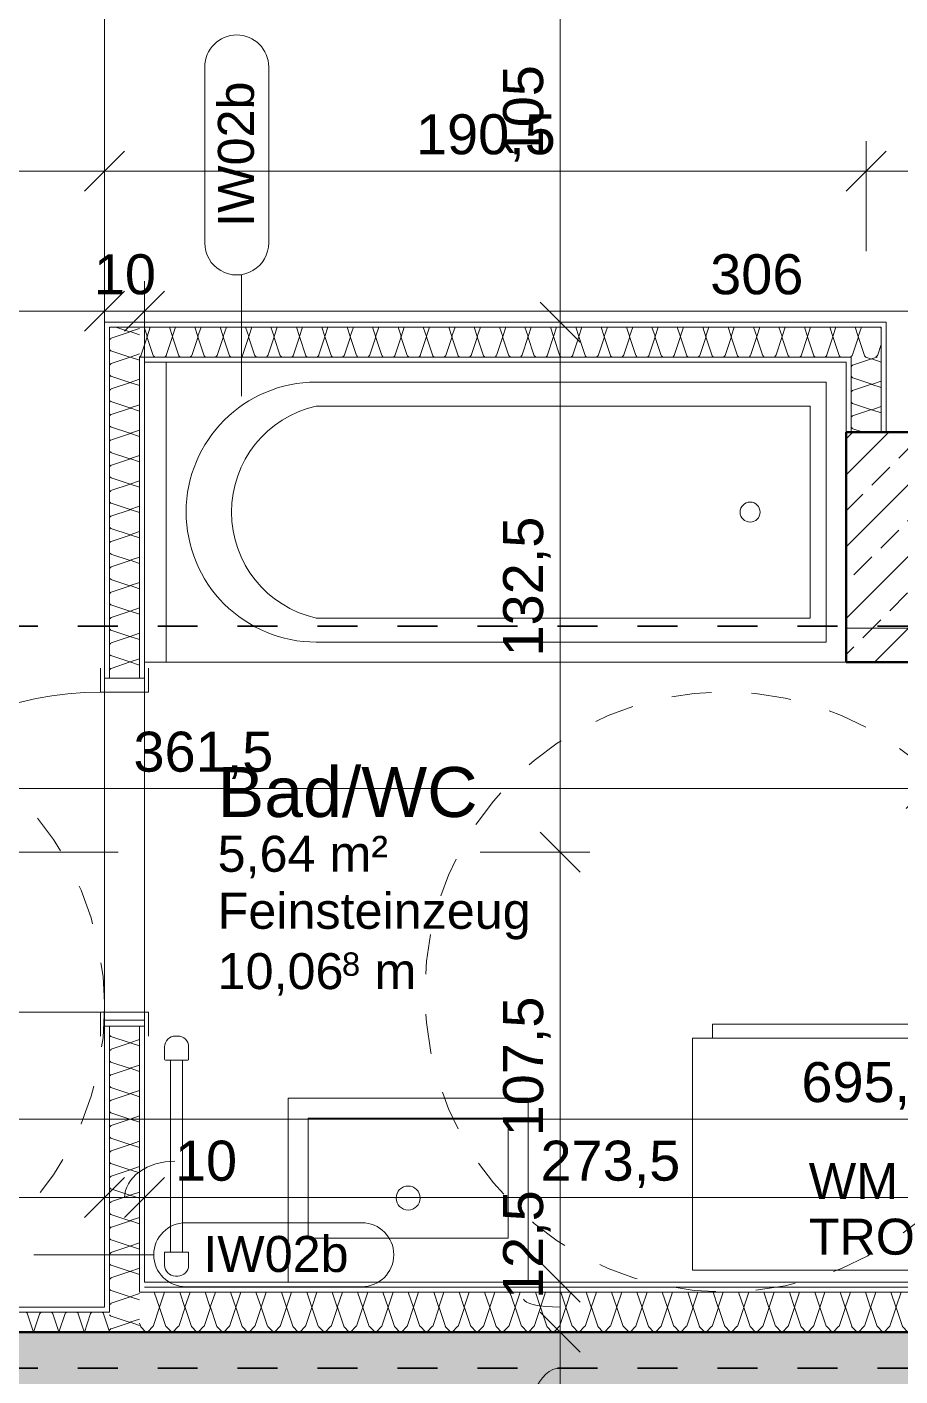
# Model space of a CAD drawing. Header units: metres. Extents: x 3.3 to 48.5, y 58.8 to 100.4.
# Drawn here: x 33.495 to 35.678, y 78.37 to 81.743 of the extents above; entities that cross this region are included whole.
import ezdxf

# ---------------------------------------------------------------- set-up
doc = ezdxf.new("R2010")
doc.units = ezdxf.units.M
doc.linetypes.add('Strich Punkt Mittel', pattern=[0.015875, 0.00635, -0.004763, 0, -0.004763])
doc.linetypes.add('Verdeckt', pattern=[0.003, 0.002, -0.001])
for name, color, linetype, lineweight in [('A_2D', 7, 'Continuous', 13), ('A_Bemassung-50_', 4, 'Continuous', 9), ('A_Bemassung_', 4, 'Continuous', 9), ('A_Beschriftung_', 7, 'Continuous', 9), ('A_Decken', 8, 'Continuous', 13), ('A_Raeume', 7, 'Continuous', 13), ('A_Raeume_', 7, 'Continuous', 5), ('A_Raeume_Beschriftung_', 7, 'Continuous', 9), ('A_Raster_', 1, 'Continuous', 9), ('A_Sanitaer', 3, 'Continuous', 13), ('A_Tueren', 31, 'Continuous', 13), ('A_Waende', 7, 'Continuous', 13), ('M-EQPM', 50, 'Continuous', 5), ('Text', 130, 'Continuous', 9)]:
    doc.layers.add(name, color=color, linetype=linetype, lineweight=lineweight)
doc.styles.add('Arial_2', font='arial.ttf', dxfattribs={"height": 0.09})
doc.styles.add('Arial_3', font='arial.ttf', dxfattribs={"height": 0.125})
doc.styles.add('Arial_4', font='arial.ttf', dxfattribs={"height": 0.05849})
doc.styles.add('Arial_5', font='arial.ttf', dxfattribs={"height": 0.1})
doc.dimstyles.new('WGA-Bemaßung', dxfattribs={"dimscale": 0.3048, "dimtxt": 0.102026, "dimasz": 0.328084, "dimexe": 0.246063, "dimexo": 0.0625, "dimgap": 0.04101, "dimtad": 1, "dimdec": 1, "dimlfac": 100, "dimrnd": 0.5, "dimdsep": 46, "dimtxsty": 'Arial_5', "dimblk1": 'OBLIQUE', "dimblk2": 'OBLIQUE', "dimsah": 1, "dimcen": 0.09, "dimdle": 0.246063, "dimazin": 2, "dimtfac": 1, "dimtdec": 4, "dimtix": 1, "dimtmove": 0, "dimatfit": 3, "dimfxl": 0.656168, "dimfxlon": 1, "dimtvp": 1, "dimtolj": 1, "dimtzin": 0, "dimarcsym": 2})
doc.dimstyles.new('WGA-Bemaßung_1', dxfattribs={"dimscale": 0.3048, "dimtxt": 0.102026, "dimasz": 0.328084, "dimexe": 0.246063, "dimexo": 0.0625, "dimgap": 0.04101, "dimtad": 1, "dimdec": 1, "dimlfac": 100, "dimrnd": 0.5, "dimdsep": 46, "dimtxsty": 'Arial_5', "dimblk1": 'OBLIQUE', "dimblk2": 'OBLIQUE', "dimsah": 1, "dimcen": 0.09, "dimdle": 0.246063, "dimazin": 2, "dimtfac": 1, "dimtdec": 4, "dimtix": 1, "dimtmove": 1, "dimatfit": 3, "dimfxl": 0.656168, "dimfxlon": 1, "dimtvp": 1, "dimtolj": 1, "dimtzin": 0, "dimarcsym": 2})
doc.dimstyles.new('WGA-Bemaßung_2', dxfattribs={"dimscale": 0.3048, "dimtxt": 0.102026, "dimasz": 0.328084, "dimexe": 0.246063, "dimexo": 0.0625, "dimgap": 0.04101, "dimtad": 1, "dimdec": 1, "dimlfac": 100, "dimrnd": 0.5, "dimdsep": 46, "dimtxsty": 'Arial_5', "dimblk1": 'OBLIQUE', "dimblk2": 'OBLIQUE', "dimsah": 1, "dimcen": 0.09, "dimdle": 0.246063, "dimazin": 2, "dimtfac": 1, "dimtdec": 4, "dimtix": 1, "dimtmove": 2, "dimatfit": 3, "dimfxl": 0.656168, "dimfxlon": 1, "dimtvp": 1, "dimtolj": 1, "dimtzin": 0, "dimarcsym": 2})
doc.dimstyles.new('WGA-Bemaßung_3', dxfattribs={"dimscale": 0.3048, "dimtxt": 0.102026, "dimasz": 0.328084, "dimexe": 0.246063, "dimexo": 0.0625, "dimgap": 0.04101, "dimtad": 1, "dimdec": 1, "dimlfac": 100, "dimrnd": 0.5, "dimdsep": 46, "dimtxsty": 'Arial_5', "dimblk1": 'OBLIQUE', "dimblk2": 'OBLIQUE', "dimsah": 1, "dimcen": 0.09, "dimdle": 0.246063, "dimazin": 2, "dimtfac": 1, "dimtdec": 4, "dimtix": 1, "dimtmove": 0, "dimatfit": 3, "dimfxl": 0.656168, "dimfxlon": 1, "dimtvp": 1, "dimtolj": 1, "dimtzin": 0, "dimarcsym": 2})
pattern_1 = [(45, (0, 0), (-0.08980256, 0.08980256), []), (45, (0.0898, 0), (-0.08980256, 0.08980256), [0.0635, -0.03175])]

# ---------------------------------------------------------------- blocks, each defined once
blk = doc.blocks.new('Sani_Waschmaschine - 600x600-V19-263_PP_03DG_BT1')
at = {"layer": 'A_Sanitaer'}
for p, q in [((0.0175, 0.0484), (0.0175, 0.0134)), ((0.5175, 0.0484), (0.0175, 0.0484)), ((0.5175, 0.0484), (0.0175, 0.0484)), ((0.5175, 0.0134), (0.5175, 0.0484)), ((-0.0325, 0.0134), (0.5675, 0.0134)), ((-0.0325, -0.5666), (-0.0325, 0.0134)), ((0.0175, 0.0134), (0.5175, 0.0134)), ((0.0175, 0.0134), (0.0238, 0.0134)), ((0.0238, 0.0134), (0.0423, 0.0134)), ((0.0423, 0.0134), (0.0721, 0.0134)), ((0.0721, 0.0134), (0.1116, 0.0134)), ((0.1116, 0.0134), (0.159, 0.0134)), ((0.159, 0.0134), (0.2119, 0.0134)), ((0.2119, 0.0134), (0.2675, 0.0134)), ((0.2675, 0.0134), (0.3231, 0.0134)), ((0.3231, 0.0134), (0.376, 0.0134)), ((0.376, 0.0134), (0.4234, 0.0134)), ((0.4234, 0.0134), (0.463, 0.0134)), ((0.463, 0.0134), (0.4928, 0.0134)), ((0.4928, 0.0134), (0.5112, 0.0134)), ((0.5112, 0.0134), (0.5175, 0.0134)), ((0.5675, 0.0134), (0.5675, -0.5666)), ((0.5675, -0.5666), (-0.0325, -0.5666))]:
    blk.add_line(p, q, dxfattribs=at)
blk = doc.blocks.new('UZ_D1 - SL_0800x2000_Zimmertür_Stahlzarge_GK-7175309-263_PP_03DG_BT1')
at = {"layer": 'A_Tueren', "lineweight": 5}
for p, q in [((-0.4, 0.06), (-0.46, 0.06)), ((-0.4, -0.06), (-0.4, 0.06)), ((0.4, 0.06), (0.46, 0.06)), ((0.4, -0.06), (0.4, 0.06)), ((-0.46, -0.06), (-0.4, -0.06)), ((0.46, -0.06), (0.4, -0.06)), ((0.4, -0.06), (0.4, -0.86))]:
    blk.add_line(p, q, dxfattribs=at)
blk.add_arc((0.4, -0.06), 0.8, 180, 270, dxfattribs=at)
blk = doc.blocks.new('Sani_Waschtisch_Wandbasiert_eckig_einzel - 600 x 460-11352363-263_PP_03DG_BT1')
at = {"layer": 'A_Sanitaer', "lineweight": 5}
for p, q in [((0.4226, 0.5225), (-0.1774, 0.5225)), ((-0.1774, 0.5225), (-0.1774, 0.0625)), ((-0.1774, 0.0625), (-0.1774, 0.5225)), ((-0.1774, 0.5225), (0.4226, 0.5225)), ((0.4226, 0.0625), (0.4226, 0.5225)), ((0.4226, 0.5225), (0.4226, 0.0625)), ((-0.1274, 0.1725), (-0.1274, 0.4725)), ((-0.1274, 0.4725), (0.3726, 0.4725)), ((0.3726, 0.4725), (0.3726, 0.1725)), ((0.3726, 0.1725), (-0.1274, 0.1725))]:
    blk.add_line(p, q, dxfattribs=at)
blk.add_circle((0.1226, 0.2725), 0.03, dxfattribs=at)
blk = doc.blocks.new('HLS_Heizkörper Bad - 60x120-V58-263_PP_03DG_BT1')
at = {"layer": 'M-EQPM'}
for p, q in [((-0.242, -0.05), (-0.273, -0.05)), ((-0.24, -0.108), (-0.24, -0.052)), ((0.24, -0.065), (-0.24, -0.065)), ((0.24, -0.052), (0.24, -0.108)), ((0.273, -0.05), (0.242, -0.05)), ((-0.3, -0.077), (-0.3, -0.083)), ((-0.24, -0.095), (0.24, -0.095)), ((0.3, -0.083), (0.3, -0.077)), ((-0.273, -0.11), (-0.242, -0.11)), ((0.242, -0.11), (0.273, -0.11))]:
    blk.add_line(p, q, dxfattribs=at)
for centre, radius, start, end in [((-0.273, -0.077), 0.027, 90, 180), ((-0.242, -0.052), 0.00198, 360, 90), ((-0.242, -0.052), 0.00198, 45, 75), ((0.242, -0.052), 0.002, 90, 180), ((0.273, -0.077), 0.027, 360, 90), ((-0.273, -0.083), 0.027, 180, 270), ((0.273, -0.083), 0.027, 270, 360), ((-0.242, -0.108), 0.002, 270, 360), ((-0.242, -0.108), 0.002, 270, 360), ((0.242, -0.108), 0.00198, 180, 270), ((0.242, -0.108), 0.00198, 180, 270)]:
    blk.add_arc(centre, radius, start, end, dxfattribs=at)
blk = doc.blocks.new('Sani_Badewanne - 750x1700-11580112-263_PP_03DG_BT1')
at = {"layer": 'A_Sanitaer', "lineweight": 5}
for p, q in [((0.375, 0), (0.375, -1.7)), ((0.375, 0), (0.375, -1.7)), ((0.375, -1.7), (-0.375, -1.7)), ((0.375, -1.7), (-0.375, -1.7))]:
    blk.add_line(p, q, dxfattribs=at)
at = {"layer": 'A_Sanitaer'}
for p, q in [((0.375, 0), (0.375, -1.7)), ((0.325, -0.05), (-0.325, -0.05)), ((-0.325, -0.05), (-0.325, -1.325)), ((0.325, -1.325), (0.325, -0.05)), ((-0.265, -0.09), (-0.265, -1.325)), ((0.265, -0.09), (-0.265, -0.09)), ((0.265, -1.325), (0.265, -0.09)), ((0.375, -1.7), (-0.375, -1.7)), ((0.375, -1.7), (-0.375, -1.7)), ((-0.375, -1.7), (-0.375, -1.7539)), ((-0.375, -1.7539), (-0.375, -1.7)), ((-0.375, -1.7), (0.375, -1.7)), ((0.375, -1.7539), (0.375, -1.7)), ((0.375, -1.7), (0.375, -1.7539))]:
    blk.add_line(p, q, dxfattribs=at)
blk.add_circle((0, -0.24), 0.025, dxfattribs=at)
for centre, radius, start, end in [((0, -1.325), 0.325, 180, 270), ((0, -1.265), 0.2717, 192.7575, 270), ((0, -1.265), 0.2717, 270, 347.2425), ((0, -1.325), 0.325, 270, 0)]:
    blk.add_arc(centre, radius, start, end, dxfattribs=at)
blk = doc.blocks.new('BS_Tuer_PP - links-10002443-263_PP_03DG_BT1')
at = {"layer": 'A_Beschriftung_'}
blk.add_line((0, 0.000124), (0, 0.010761), dxfattribs=at)
blk = doc.blocks.new('DIMBLOCK160-263_PP_03DG_BT1')
at = {"layer": 'A_Bemassung-50_', "transparency": 16777216}
for p, q in [((32.1888, 81.0329), (32.1888, 81.2329)), ((33.6888, 81.0329), (33.6888, 81.1079)), ((32.1888, 81.0329), (33.6888, 81.0329)), ((32.1888, 81.0329), (32.1888, 80.9579)), ((33.6888, 81.0329), (33.6888, 80.8329))]:
    blk.add_line(p, q, dxfattribs=at)
at = {"layer": 'A_Bemassung-50_', "lineweight": 35, "transparency": 16777216}
for p, q in [((32.1888, 81.0329), (32.2388, 81.0829)), ((33.6888, 81.0329), (33.7388, 81.0829)), ((32.1888, 81.0329), (32.1388, 80.9829)), ((33.6888, 81.0329), (33.6388, 80.9829))]:
    blk.add_line(p, q, dxfattribs=at)
at = {"layer": 'A_Bemassung-50_', "color": 0, "transparency": 16777216, "insert": (32.8234, 81.1752), "char_height": 0.1, "width": 0.276883, "attachment_point": 1, "line_spacing_factor": 0.941778, "style": 'Arial_5'}
blk.add_mtext('150', dxfattribs=at)
blk = doc.blocks.new('_Oblique')
at = {"color": 0, "linetype": 'ByBlock', "lineweight": -2}
blk.add_line((-0.5, -0.5), (0.5, 0.5), dxfattribs=at)
blk = doc.blocks.new('DIMBLOCK161-263_PP_03DG_BT1')
at = {"layer": 'A_Bemassung-50_', "transparency": 16777216}
for p, q in [((33.6888, 81.0329), (33.6888, 81.1079)), ((33.7888, 81.0329), (33.7888, 81.1079)), ((33.6888, 81.0329), (33.7888, 81.0329)), ((33.6888, 81.0329), (33.6888, 80.8329)), ((33.7888, 81.0329), (33.7888, 80.8329))]:
    blk.add_line(p, q, dxfattribs=at)
at = {"layer": 'A_Bemassung-50_', "lineweight": 35, "transparency": 16777216}
for p, q in [((33.6888, 81.0329), (33.7388, 81.0829)), ((33.7888, 81.0329), (33.8388, 81.0829)), ((33.6888, 81.0329), (33.6388, 80.9829)), ((33.7888, 81.0329), (33.7388, 80.9829))]:
    blk.add_line(p, q, dxfattribs=at)
at = {"layer": 'A_Bemassung-50_', "color": 0, "transparency": 16777216, "insert": (33.6619, 81.1752), "char_height": 0.1, "width": 0.184588, "attachment_point": 1, "line_spacing_factor": 0.941778, "style": 'Arial_5'}
blk.add_mtext('10', dxfattribs=at)
blk = doc.blocks.new('DIMBLOCK162-263_PP_03DG_BT1')
at = {"layer": 'A_Bemassung-50_', "transparency": 16777216}
for p, q in [((33.7888, 81.0329), (33.7888, 81.1079)), ((36.8477, 81.0329), (36.8477, 81.1079)), ((33.7888, 81.0329), (36.8477, 81.0329)), ((33.7888, 81.0329), (33.7888, 80.8329)), ((36.8477, 81.0329), (36.8477, 80.8329))]:
    blk.add_line(p, q, dxfattribs=at)
at = {"layer": 'A_Bemassung-50_', "lineweight": 35, "transparency": 16777216}
for p, q in [((33.7888, 81.0329), (33.8388, 81.0829)), ((36.8477, 81.0329), (36.8977, 81.0829)), ((33.7888, 81.0329), (33.7388, 80.9829)), ((36.8477, 81.0329), (36.7977, 80.9829))]:
    blk.add_line(p, q, dxfattribs=at)
at = {"layer": 'A_Bemassung-50_', "color": 0, "transparency": 16777216, "insert": (35.2029, 81.1752), "char_height": 0.1, "width": 0.276883, "attachment_point": 1, "line_spacing_factor": 0.941778, "style": 'Arial_5'}
blk.add_mtext('306', dxfattribs=at)
blk = doc.blocks.new('DIMBLOCK259-263_PP_03DG_BT1')
at = {"layer": 'A_Bemassung-50_', "transparency": 16777216}
for p, q in [((32.1888, 78.8166), (32.1888, 79.0166)), ((33.6888, 78.8166), (33.6888, 79.0166)), ((32.1888, 78.8166), (33.6888, 78.8166)), ((32.1888, 78.8166), (32.1888, 78.7416)), ((33.6888, 78.8166), (33.6888, 78.7416))]:
    blk.add_line(p, q, dxfattribs=at)
at = {"layer": 'A_Bemassung-50_', "lineweight": 35, "transparency": 16777216}
for p, q in [((32.1888, 78.8166), (32.2388, 78.8666)), ((33.6888, 78.8166), (33.7388, 78.8666)), ((32.1888, 78.8166), (32.1388, 78.7666)), ((33.6888, 78.8166), (33.6388, 78.7666))]:
    blk.add_line(p, q, dxfattribs=at)
at = {"layer": 'A_Bemassung-50_', "color": 0, "transparency": 16777216, "insert": (33.0888, 78.9589), "char_height": 0.1, "width": 0.276883, "attachment_point": 1, "line_spacing_factor": 0.941778, "style": 'Arial_5'}
blk.add_mtext('150', dxfattribs=at)
blk = doc.blocks.new('DIMBLOCK260-263_PP_03DG_BT1')
at = {"layer": 'A_Bemassung-50_', "transparency": 16777216}
for p, q in [((33.6888, 78.8166), (33.6888, 79.0166)), ((33.7888, 78.8166), (33.7888, 79.0166)), ((33.6888, 78.8166), (33.7888, 78.8166)), ((33.6888, 78.8166), (33.6888, 78.7416)), ((33.7888, 78.8166), (33.7888, 78.7416))]:
    blk.add_line(p, q, dxfattribs=at)
at = {"layer": 'A_Bemassung-50_', "lineweight": 35, "transparency": 16777216}
for p, q in [((33.6888, 78.8166), (33.7388, 78.8666)), ((33.7888, 78.8166), (33.8388, 78.8666)), ((33.6888, 78.8166), (33.6388, 78.7666)), ((33.7888, 78.8166), (33.7388, 78.7666))]:
    blk.add_line(p, q, dxfattribs=at)
at = {"layer": 'A_Bemassung-50_', "transparency": 16777216}
blk.add_ellipse((33.8647, 78.8166), major_axis=(0.1259, 0), ratio=0.722463, start_param=1.570796, end_param=3.141593, dxfattribs=at)
at = {"layer": 'A_Bemassung-50_', "color": 0, "transparency": 16777216, "insert": (33.8647, 78.9589), "char_height": 0.1, "width": 0.184588, "attachment_point": 1, "line_spacing_factor": 0.941778, "style": 'Arial_5'}
blk.add_mtext('10', dxfattribs=at)
blk = doc.blocks.new('DIMBLOCK261-263_PP_03DG_BT1')
at = {"layer": 'A_Bemassung-50_', "transparency": 16777216}
for p, q in [((33.7888, 78.8166), (33.7888, 79.0166)), ((36.5227, 78.8166), (36.5227, 79.0166)), ((33.7888, 78.8166), (36.5227, 78.8166)), ((33.7888, 78.8166), (33.7888, 78.7416)), ((36.5227, 78.8166), (36.5227, 78.7416))]:
    blk.add_line(p, q, dxfattribs=at)
at = {"layer": 'A_Bemassung-50_', "lineweight": 35, "transparency": 16777216}
for p, q in [((33.7888, 78.8166), (33.8388, 78.8666)), ((36.5227, 78.8166), (36.5727, 78.8666)), ((33.7888, 78.8166), (33.7388, 78.7666)), ((36.5227, 78.8166), (36.4727, 78.7666))]:
    blk.add_line(p, q, dxfattribs=at)
at = {"layer": 'A_Bemassung-50_', "color": 0, "transparency": 16777216, "insert": (34.7786, 78.9589), "char_height": 0.1, "width": 0.416266, "attachment_point": 1, "line_spacing_factor": 0.941778, "style": 'Arial_5'}
blk.add_mtext('273,5', dxfattribs=at)
blk = doc.blocks.new('BS_Wand_Lollipop - links_unten-2026911-263_PP_03DG_BT1')
at = {"layer": 'A_Beschriftung_'}
for p, q in [((-0.00467, 0.001367), (-0.01347, 0.001367)), ((-0.003087, 0), (0.003, 0)), ((-0.00467, -0.001833), (-0.01347, -0.001833))]:
    blk.add_line(p, q, dxfattribs=at)
for centre, start, end in [((-0.01347, -0.000233), 90, 270), ((-0.00467, -0.000233), 270, 90)]:
    blk.add_arc(centre, 0.0016, start, end, dxfattribs=at)
blk = doc.blocks.new('BS_Wand_Lollipop - rechts_oben-2026913-263_PP_03DG_BT1')
at = {"layer": 'A_Beschriftung_'}
for p, q in [((0.0046, 0.0016), (0.0134, 0.0016)), ((-0.003, 0), (0.003, 0)), ((0.0046, -0.0016), (0.0134, -0.0016))]:
    blk.add_line(p, q, dxfattribs=at)
for centre, start, end in [((0.0046, 0), 90, 270), ((0.0134, 0), 270, 90)]:
    blk.add_arc(centre, 0.0016, start, end, dxfattribs=at)
blk = doc.blocks.new('DIMBLOCK372-263_PP_03DG_BT1')
at = {"layer": 'A_Bemassung-50_', "lineweight": 35, "transparency": 16777216}
for p, q in [((34.8274, 82.0555), (34.7774, 82.1055)), ((34.8274, 82.0555), (34.8774, 82.0055)), ((34.8274, 81.0055), (34.7774, 81.0555)), ((34.8274, 81.0055), (34.8774, 80.9555))]:
    blk.add_line(p, q, dxfattribs=at)
at = {"layer": 'A_Bemassung-50_', "transparency": 16777216}
for p, q in [((34.8274, 82.0555), (34.7524, 82.0555)), ((34.8274, 82.0555), (34.8274, 81.0055)), ((34.8274, 82.0555), (35.0274, 82.0555)), ((34.8274, 81.0055), (34.7524, 81.0055)), ((34.8274, 81.0055), (35.0274, 81.0055))]:
    blk.add_line(p, q, dxfattribs=at)
at = {"layer": 'A_Bemassung-50_', "color": 0, "transparency": 16777216, "insert": (34.6851, 81.4151), "char_height": 0.1, "width": 0.276883, "attachment_point": 1, "rotation": 90, "line_spacing_factor": 0.941778, "style": 'Arial_5'}
blk.add_mtext('105', dxfattribs=at)
blk = doc.blocks.new('DIMBLOCK373-263_PP_03DG_BT1')
at = {"layer": 'A_Bemassung-50_', "lineweight": 35, "transparency": 16777216}
for p, q in [((34.8274, 81.0055), (34.7774, 81.0555)), ((34.8274, 81.0055), (34.8774, 80.9555)), ((34.8274, 79.6805), (34.7774, 79.7305)), ((34.8274, 79.6805), (34.8774, 79.6305))]:
    blk.add_line(p, q, dxfattribs=at)
at = {"layer": 'A_Bemassung-50_', "transparency": 16777216}
for p, q in [((34.8274, 81.0055), (34.7524, 81.0055)), ((34.8274, 81.0055), (34.8274, 79.6805)), ((34.8274, 81.0055), (35.0274, 81.0055)), ((34.8274, 79.6805), (34.6274, 79.6805)), ((34.8274, 79.6805), (34.9024, 79.6805))]:
    blk.add_line(p, q, dxfattribs=at)
at = {"layer": 'A_Bemassung-50_', "color": 0, "transparency": 16777216, "insert": (34.6851, 80.1696), "char_height": 0.1, "width": 0.416266, "attachment_point": 1, "rotation": 90, "line_spacing_factor": 0.941778, "style": 'Arial_5'}
blk.add_mtext('132,5', dxfattribs=at)
blk = doc.blocks.new('DIMBLOCK374-263_PP_03DG_BT1')
at = {"layer": 'A_Bemassung-50_', "lineweight": 35, "transparency": 16777216}
for p, q in [((34.8274, 79.6805), (34.7774, 79.7305)), ((34.8274, 79.6805), (34.8774, 79.6305)), ((34.8274, 78.6055), (34.7774, 78.6555)), ((34.8274, 78.6055), (34.8774, 78.5555))]:
    blk.add_line(p, q, dxfattribs=at)
at = {"layer": 'A_Bemassung-50_', "transparency": 16777216}
for p, q in [((34.8274, 79.6805), (34.6274, 79.6805)), ((34.8274, 79.6805), (34.8274, 78.6055)), ((34.8274, 79.6805), (34.9024, 79.6805)), ((34.8274, 78.6055), (34.7524, 78.6055)), ((34.8274, 78.6055), (35.0274, 78.6055))]:
    blk.add_line(p, q, dxfattribs=at)
at = {"layer": 'A_Bemassung-50_', "color": 0, "transparency": 16777216, "insert": (34.6851, 78.9696), "char_height": 0.1, "width": 0.416266, "attachment_point": 1, "rotation": 90, "line_spacing_factor": 0.941778, "style": 'Arial_5'}
blk.add_mtext('107,5', dxfattribs=at)
blk = doc.blocks.new('DIMBLOCK375-263_PP_03DG_BT1')
at = {"layer": 'A_Bemassung-50_', "lineweight": 35, "transparency": 16777216}
for p, q in [((34.8274, 78.6055), (34.7774, 78.6555)), ((34.8274, 78.6055), (34.8774, 78.5555)), ((34.8274, 78.4805), (34.7774, 78.5305)), ((34.8274, 78.4805), (34.8774, 78.4305))]:
    blk.add_line(p, q, dxfattribs=at)
at = {"layer": 'A_Bemassung-50_', "transparency": 16777216}
for p, q in [((34.8274, 78.6055), (34.7524, 78.6055)), ((34.8274, 78.6055), (34.8274, 78.4805)), ((34.8274, 78.6055), (35.0274, 78.6055)), ((34.8274, 78.4805), (34.7524, 78.4805)), ((34.8274, 78.4805), (35.0274, 78.4805))]:
    blk.add_line(p, q, dxfattribs=at)
blk.add_ellipse((34.8274, 78.563), major_axis=(0.091, 0), ratio=0.220274, start_param=3.141593, end_param=4.712389, dxfattribs=at)
at = {"layer": 'A_Bemassung-50_', "color": 0, "transparency": 16777216, "insert": (34.6851, 78.563), "char_height": 0.1, "width": 0.323972, "attachment_point": 1, "rotation": 90, "line_spacing_factor": 0.941778, "style": 'Arial_5'}
blk.add_mtext('12,5', dxfattribs=at)
blk = doc.blocks.new('DIMBLOCK376-263_PP_03DG_BT1')
at = {"layer": 'A_Bemassung-50_', "lineweight": 35, "transparency": 16777216}
for p, q in [((34.8274, 78.4805), (34.7774, 78.5305)), ((34.8274, 78.4805), (34.8774, 78.4305)), ((34.8274, 78.3005), (34.7774, 78.3505)), ((34.8274, 78.3005), (34.8774, 78.2505))]:
    blk.add_line(p, q, dxfattribs=at)
at = {"layer": 'A_Bemassung-50_', "transparency": 16777216}
for p, q in [((34.8274, 78.4805), (34.7524, 78.4805)), ((34.8274, 78.4805), (34.8274, 78.3005)), ((34.8274, 78.4805), (35.0274, 78.4805)), ((34.8274, 78.3005), (34.7524, 78.3005)), ((34.8274, 78.3005), (35.0274, 78.3005))]:
    blk.add_line(p, q, dxfattribs=at)
blk.add_ellipse((34.8274, 78.1904), major_axis=(0, 0.2001), ratio=0.454658, start_param=0, end_param=1.570796, dxfattribs=at)
at = {"layer": 'A_Bemassung-50_', "color": 0, "transparency": 16777216, "insert": (34.6851, 78.0366), "char_height": 0.1, "width": 0.184588, "attachment_point": 1, "rotation": 90, "line_spacing_factor": 0.941778, "style": 'Arial_5'}
blk.add_mtext('18', dxfattribs=at)
blk = doc.blocks.new('DIMBLOCK403-263_PP_03DG_BT1')
at = {"layer": 'A_Bemassung-50_', "transparency": 16777216}
for p, q in [((32.1263, 79.8392), (32.1263, 80.0392)), ((35.7427, 79.8392), (35.7427, 80.0392)), ((32.1263, 79.8392), (35.7427, 79.8392)), ((32.1263, 79.8392), (32.1263, 79.7642)), ((35.7427, 79.8392), (35.7427, 79.7642))]:
    blk.add_line(p, q, dxfattribs=at)
at = {"layer": 'A_Bemassung-50_', "lineweight": 35, "transparency": 16777216}
for p, q in [((32.1263, 79.8392), (32.1763, 79.8892)), ((35.7427, 79.8392), (35.7927, 79.8892)), ((32.1263, 79.8392), (32.0763, 79.7892)), ((35.7427, 79.8392), (35.6927, 79.7892))]:
    blk.add_line(p, q, dxfattribs=at)
at = {"layer": 'A_Bemassung-50_', "color": 0, "transparency": 16777216, "insert": (33.761, 79.9815), "char_height": 0.1, "width": 0.416266, "attachment_point": 1, "line_spacing_factor": 0.941778, "style": 'Arial_5'}
blk.add_mtext('361,5', dxfattribs=at)
blk = doc.blocks.new('DIMBLOCK416-263_PP_03DG_BT1')
at = {"layer": 'A_Bemassung-50_', "transparency": 16777216}
for p, q in [((32.1263, 79.0131), (32.1263, 79.2131)), ((39.0827, 79.0131), (39.0827, 79.2131)), ((32.1263, 79.0131), (39.1577, 79.0131)), ((32.1263, 79.0131), (32.1263, 78.9381)), ((39.0827, 79.0131), (39.0827, 78.9381))]:
    blk.add_line(p, q, dxfattribs=at)
at = {"layer": 'A_Bemassung-50_', "lineweight": 35, "transparency": 16777216}
for p, q in [((32.1263, 79.0131), (32.1763, 79.0631)), ((39.0827, 79.0131), (39.1327, 79.0631)), ((32.1263, 79.0131), (32.0763, 78.9631)), ((39.0827, 79.0131), (39.0327, 78.9631))]:
    blk.add_line(p, q, dxfattribs=at)
at = {"layer": 'A_Bemassung-50_', "color": 0, "transparency": 16777216, "insert": (35.431, 79.1554), "char_height": 0.1, "width": 0.416266, "attachment_point": 1, "line_spacing_factor": 0.941778, "style": 'Arial_5'}
blk.add_mtext('695,5', dxfattribs=at)
blk = doc.blocks.new('DIMBLOCK453-263_PP_03DG_BT1')
at = {"layer": 'A_Bemassung-50_', "transparency": 16777216}
for p, q in [((32.1888, 81.3829), (32.1888, 81.5829)), ((33.6888, 81.3829), (33.6888, 81.4579)), ((32.1888, 81.3829), (33.6888, 81.3829)), ((32.1888, 81.3829), (32.1888, 81.3079)), ((33.6888, 81.3829), (33.6888, 81.1829))]:
    blk.add_line(p, q, dxfattribs=at)
at = {"layer": 'A_Bemassung-50_', "lineweight": 35, "transparency": 16777216}
for p, q in [((32.1888, 81.3829), (32.2388, 81.4329)), ((33.6888, 81.3829), (33.7388, 81.4329)), ((32.1888, 81.3829), (32.1388, 81.3329)), ((33.6888, 81.3829), (33.6388, 81.3329))]:
    blk.add_line(p, q, dxfattribs=at)
at = {"layer": 'A_Bemassung-50_', "color": 0, "transparency": 16777216, "insert": (32.8234, 81.5252), "char_height": 0.1, "width": 0.276883, "attachment_point": 1, "line_spacing_factor": 0.941778, "style": 'Arial_5'}
blk.add_mtext('150', dxfattribs=at)
blk = doc.blocks.new('DIMBLOCK454-263_PP_03DG_BT1')
at = {"layer": 'A_Bemassung-50_', "transparency": 16777216}
for p, q in [((33.6888, 81.3829), (33.6888, 81.4579)), ((35.5927, 81.3829), (35.5927, 81.4579)), ((33.6888, 81.3829), (35.5927, 81.3829)), ((33.6888, 81.3829), (33.6888, 81.1829)), ((35.5927, 81.3829), (35.5927, 81.1829))]:
    blk.add_line(p, q, dxfattribs=at)
at = {"layer": 'A_Bemassung-50_', "lineweight": 35, "transparency": 16777216}
for p, q in [((33.6888, 81.3829), (33.7388, 81.4329)), ((35.5927, 81.3829), (35.6427, 81.4329)), ((33.6888, 81.3829), (33.6388, 81.3329)), ((35.5927, 81.3829), (35.5427, 81.3329))]:
    blk.add_line(p, q, dxfattribs=at)
at = {"layer": 'A_Bemassung-50_', "color": 0, "transparency": 16777216, "insert": (34.4673, 81.5252), "char_height": 0.1, "width": 0.416266, "attachment_point": 1, "line_spacing_factor": 0.941778, "style": 'Arial_5'}
blk.add_mtext('190,5', dxfattribs=at)
blk = doc.blocks.new('DIMBLOCK455-263_PP_03DG_BT1')
at = {"layer": 'A_Bemassung-50_', "transparency": 16777216}
for p, q in [((35.5927, 81.3829), (35.5927, 81.4579)), ((36.8477, 81.3829), (36.8477, 81.4579)), ((35.5927, 81.3829), (36.8477, 81.3829)), ((35.5927, 81.3829), (35.5927, 81.1829)), ((36.8477, 81.3829), (36.8477, 81.1829))]:
    blk.add_line(p, q, dxfattribs=at)
at = {"layer": 'A_Bemassung-50_', "lineweight": 35, "transparency": 16777216}
for p, q in [((35.5927, 81.3829), (35.6427, 81.4329)), ((36.8477, 81.3829), (36.8977, 81.4329)), ((35.5927, 81.3829), (35.5427, 81.3329)), ((36.8477, 81.3829), (36.7977, 81.3329))]:
    blk.add_line(p, q, dxfattribs=at)
at = {"layer": 'A_Bemassung-50_', "color": 0, "transparency": 16777216, "insert": (36.0467, 81.5252), "char_height": 0.1, "width": 0.416266, "attachment_point": 1, "line_spacing_factor": 0.941778, "style": 'Arial_5'}
blk.add_mtext('125,5', dxfattribs=at)

msp = doc.modelspace()

# ---------------------------------------------------------------- hatches: boundary and pattern name
at = {"layer": 'A_Waende', "lineweight": 5}
h = msp.add_hatch(dxfattribs=at)
h.set_pattern_fill('FP_55', color=250, angle=-135, style=0, pattern_type=2)
h.set_pattern_definition([(315, (33.68869, 79.74255), (0.254, -0.1270034), [0.02245, -0.15715]), (315, (33.7997, 79.69518), (0.254, -0.1270034), [0.02245, -0.15715]), (315, (33.68869, 79.67891), (0.254, -0.1270034), [0.02245, -0.15715]), (315, (33.7997, 79.63154), (0.254, -0.1270034), [0.02245, -0.15715]), (341.565, (33.704245, 79.726997), (0.5079977, -0.1270007), [0.0502, -0.35141]), (341.565, (33.752328, 79.71144), (0.5079977, -0.1270007), [0.0502, -0.35141]), (341.565, (33.704245, 79.663357), (0.5079977, -0.1270007), [0.0502, -0.35141]), (341.565, (33.752328, 79.6478), (0.5079977, -0.1270007), [0.0502, -0.35141]), (45, (33.80041, 79.727), (-0.254, -0.1270034), [0.02245, -0.15715]), (45, (33.68869, 79.67891), (-0.254, -0.1270034), [0.02245, -0.15715]), (45, (33.7997, 79.66406), (-0.254, -0.1270034), [0.02245, -0.15715]), (45, (33.689395, 79.61598), (-0.254, -0.1270034), [0.02245, -0.15715]), (18.435, (33.752328, 79.71144), (-0.5079977, -0.1270007), [0.0502, -0.35141]), (18.435, (33.70495, 79.695177), (-0.5079977, -0.1270007), [0.0502, -0.35141]), (18.435, (33.752328, 79.6478), (-0.5079977, -0.1270007), [0.0502, -0.35141]), (18.435, (33.70495, 79.631537), (-0.5079977, -0.1270007), [0.0502, -0.35141])])
h.paths.add_polyline_path([(33.7013, 78.4805), (33.7763, 78.4805), (33.7763, 79.2455), (33.7013, 79.2455), (33.7013, 78.5305)])
h.paths.add_polyline_path([(33.7013, 80.1155), (33.7763, 80.1155), (33.7763, 80.993), (33.7013, 80.993), (33.7013, 80.1305)])
h = msp.add_hatch(dxfattribs=at)
h.set_pattern_fill('FP_75', color=250, angle=45, style=0, pattern_type=2)
h.set_pattern_definition([(45, (34.716115, 80.90574), (0.1270034, 0.254), [0.02245, -0.15715]), (45, (34.76349, 81.01676), (0.1270034, 0.254), [0.02245, -0.15715]), (45, (34.77905, 80.90504), (0.1270034, 0.254), [0.02245, -0.15715]), (45, (34.82713, 81.01676), (0.1270034, 0.254), [0.02245, -0.15715]), (71.565, (34.73167, 80.9213), (0.1270007, 0.5079977), [0.0502, -0.35141]), (71.565, (34.747227, 80.969383), (0.1270007, 0.5079977), [0.0502, -0.35141]), (71.565, (34.79531, 80.9213), (0.1270007, 0.5079977), [0.0502, -0.35141]), (71.565, (34.810867, 80.969383), (0.1270007, 0.5079977), [0.0502, -0.35141]), (135, (34.73167, 81.01605), (0.1270034, -0.254), [0.02245, -0.15715]), (135, (34.77905, 80.90504), (0.1270034, -0.254), [0.02245, -0.15715]), (135, (34.7946, 81.01676), (0.1270034, -0.254), [0.02245, -0.15715]), (135, (34.84269, 80.90504), (0.1270034, -0.254), [0.02245, -0.15715]), (108.435, (34.747227, 80.969383), (0.1270007, -0.5079977), [0.0502, -0.35141]), (108.435, (34.762784, 80.9213), (0.1270007, -0.5079977), [0.0502, -0.35141]), (108.435, (34.810867, 80.969383), (0.1270007, -0.5079977), [0.0502, -0.35141]), (108.435, (34.826423, 80.9213), (0.1270007, -0.5079977), [0.0502, -0.35141])])
h.paths.add_polyline_path([(35.0238, 80.918), (35.6302, 80.918), (35.6302, 80.993), (33.7763, 80.993), (33.7763, 80.918), (34.3744, 80.918)])
h = msp.add_hatch(dxfattribs=at)
h.set_pattern_fill('FP_84', color=250, angle=-135, style=0, pattern_type=2)
h.set_pattern_definition([(315, (35.54272, 80.817355), (0.254, -0.127003), [0.02245, -0.15715]), (315, (35.65374, 80.76998), (0.254, -0.127003), [0.02245, -0.15715]), (315, (35.54272, 80.75513), (0.254, -0.127003), [0.02245, -0.15715]), (315, (35.65374, 80.70634), (0.254, -0.127003), [0.02245, -0.15715]), (341.565, (35.55828, 80.8018), (0.507998, -0.127001), [0.0502, -0.35141]), (341.565, (35.60636, 80.786243), (0.507998, -0.127001), [0.0502, -0.35141]), (341.565, (35.558986, 80.738866), (0.507998, -0.127001), [0.0502, -0.35141]), (341.565, (35.60636, 80.722603), (0.507998, -0.127001), [0.0502, -0.35141]), (45, (35.65374, 80.80251), (-0.254, -0.127003), [0.02245, -0.15715]), (45, (35.54272, 80.75513), (-0.254, -0.127003), [0.02245, -0.15715]), (45, (35.65374, 80.73887), (-0.254, -0.127003), [0.02245, -0.15715]), (45, (35.54272, 80.69149), (-0.254, -0.127003), [0.02245, -0.15715]), (18.435, (35.60636, 80.786243), (-0.507998, -0.127001), [0.0502, -0.35141]), (18.435, (35.55828, 80.770686), (-0.507998, -0.127001), [0.0502, -0.35141]), (18.435, (35.60636, 80.722603), (-0.507998, -0.127001), [0.0502, -0.35141]), (18.435, (35.55828, 80.707047), (-0.507998, -0.127001), [0.0502, -0.35141])])
h.paths.add_polyline_path([(35.6302, 80.7305), (35.6302, 80.918), (35.5552, 80.918), (35.5552, 80.7305)])
h = msp.add_hatch(dxfattribs=at)
h.set_pattern_fill('FP_4', color=250, style=0, pattern_type=2)
h.set_pattern_definition(pattern_1)
h.paths.add_polyline_path([(35.5427, 80.1555), (35.7427, 80.1555), (35.7427, 80.7305), (35.5427, 80.7305), (35.5427, 80.1919)])
h = msp.add_hatch(dxfattribs=at)
h.set_pattern_fill('FP_70', color=250, angle=45, style=0, pattern_type=2)
h.set_pattern_definition([(225, (35.31786, 78.605525), (-0.1270034, -0.254), [0.02245, -0.15715]), (225, (35.27049, 78.49451), (-0.1270034, -0.254), [0.02245, -0.15715]), (225, (35.25422, 78.605525), (-0.1270034, -0.254), [0.02245, -0.15715]), (225, (35.20685, 78.49451), (-0.1270034, -0.254), [0.02245, -0.15715]), (251.565, (35.302306, 78.58997), (-0.1270007, -0.5079977), [0.0502, -0.35141]), (251.565, (35.28675, 78.541886), (-0.1270007, -0.5079977), [0.0502, -0.35141]), (251.565, (35.238666, 78.58997), (-0.1270007, -0.5079977), [0.0502, -0.35141]), (251.565, (35.22311, 78.541886), (-0.1270007, -0.5079977), [0.0502, -0.35141]), (315, (35.30231, 78.4938), (-0.1270034, 0.254), [0.02245, -0.15715]), (315, (35.25422, 78.605525), (-0.1270034, 0.254), [0.02245, -0.15715]), (315, (35.23937, 78.49451), (-0.1270034, 0.254), [0.02245, -0.15715]), (315, (35.19058, 78.605525), (-0.1270034, 0.254), [0.02245, -0.15715]), (288.435, (35.28675, 78.541886), (-0.1270007, 0.5079977), [0.0502, -0.35141]), (288.435, (35.270486, 78.58926), (-0.1270007, 0.5079977), [0.0502, -0.35141]), (288.435, (35.22311, 78.541886), (-0.1270007, 0.5079977), [0.0502, -0.35141]), (288.435, (35.206847, 78.58926), (-0.1270007, 0.5079977), [0.0502, -0.35141])])
h.paths.add_polyline_path([(33.7763, 78.4805), (36.8352, 78.4805), (36.8352, 78.5805), (33.7763, 78.5805), (33.7763, 78.5039)])
h = msp.add_hatch(dxfattribs=at)
h.set_pattern_fill('FP_78', color=250, angle=45, style=0, pattern_type=2)
h.set_pattern_definition([(225, (32.907335, 78.54259), (-0.127003, -0.254), [0.02245, -0.15715]), (225, (32.85996, 78.43158), (-0.127003, -0.254), [0.02245, -0.15715]), (225, (32.8444, 78.5433), (-0.127003, -0.254), [0.02245, -0.15715]), (225, (32.79632, 78.43158), (-0.1270034, -0.254), [0.02245, -0.15715]), (251.565, (32.89178, 78.527036), (-0.1270007, -0.5079977), [0.0502, -0.35141]), (251.565, (32.875516, 78.47966), (-0.1270007, -0.5079977), [0.0502, -0.35141]), (251.565, (32.82814, 78.527036), (-0.1270007, -0.5079977), [0.0502, -0.35141]), (251.565, (32.811876, 78.47966), (-0.1270007, -0.5079977), [0.0502, -0.35141]), (315, (32.89178, 78.43228), (-0.127003, 0.254), [0.02245, -0.15715]), (315, (32.8444, 78.5433), (-0.127003, 0.254), [0.02245, -0.15715]), (315, (32.82814, 78.43228), (-0.127003, 0.254), [0.02245, -0.15715]), (315, (32.78076, 78.5433), (-0.1270034, 0.254), [0.02245, -0.15715]), (288.435, (32.875516, 78.47966), (-0.1270007, 0.5079977), [0.0502, -0.35141]), (288.435, (32.85996, 78.527744), (-0.1270007, 0.5079977), [0.0502, -0.35141]), (288.435, (32.811876, 78.47966), (-0.1270007, 0.5079977), [0.0502, -0.35141]), (288.435, (32.79632, 78.527744), (-0.1270007, 0.5079977), [0.0502, -0.35141])])
h.paths.add_polyline_path([(33.7013, 78.4805), (33.7013, 78.5305), (32.1263, 78.5305), (32.1263, 78.4805), (33.6888, 78.4805)])
h = msp.add_hatch(dxfattribs=at)
h.set_pattern_fill('FP_4', color=250, style=0, pattern_type=2)
h.set_pattern_definition(pattern_1)
h.paths.add_polyline_path([(30.1509, 78.3005), (30.1877, 78.3005), (30.1877, 78.4805), (22.0727, 78.4805), (22.0727, 78.3005), (30.1359, 78.3005)])
h.paths.add_polyline_path([(16.5927, 78.3005), (21.0527, 78.3005), (21.0527, 78.4805), (15.0327, 78.4805), (15.0327, 78.3005), (16.5777, 78.3005)])
h.paths.add_polyline_path([(38.8302, 78.3005), (39.0827, 78.3005), (39.0827, 78.4805), (31.2077, 78.4805), (31.2077, 78.3005), (38.8152, 78.3005)])

# ---------------------------------------------------------------- linework, layer by layer
at = {"layer": 'A_2D', "linetype": 'Verdeckt', "lineweight": 5}
for centre in [(35.2395, 79.3308), (32.9388, 79.293)]:
    msp.add_circle(centre, 0.75, dxfattribs=at)
at = {"layer": 'A_Decken'}
for p, q in [((33.6888, 80.1155), (33.6888, 79.2455)), ((33.6888, 79.2605), (33.7888, 79.2605)), ((33.7888, 79.2605), (33.7888, 79.2455))]:
    msp.add_line(p, q, dxfattribs=at)
at = {"layer": 'A_Raeume', "color": 8, "linetype": 'Verdeckt'}
msp.add_line((33.6888, 81.0055), (33.6888, 82.0555), dxfattribs=at)
at = {"layer": 'A_Raeume_', "flags": 128}
for points in [[(39.0827, 78.543), (39.0827, 86.5927), (37.9002, 86.5927), (37.8502, 86.5927), (37.7472, 86.5927), (35.6732, 86.5927), (35.5702, 86.5927), (35.5202, 86.5927), (35.1888, 86.5927), (35.1888, 82.0555), (33.6888, 82.0555), (33.6888, 81.0055), (35.6427, 81.0055), (35.6427, 80.7305), (36.8477, 80.7305), (36.8477, 80.288), (36.8477, 80.2405), (36.8477, 78.543)], [(33.6888, 82.0555), (32.1888, 82.0555), (32.1888, 80.143), (32.1888, 78.543), (33.6888, 78.543), (33.6888, 80.9555), (33.6888, 81.1085)], [(36.5227, 80.2405), (35.7443, 80.2405), (35.5427, 80.2405), (35.5427, 80.3371), (35.5427, 80.6339), (35.5427, 80.7305), (35.5427, 80.836), (35.5427, 80.9055), (33.8265, 80.9055), (33.7888, 80.9055), (33.7888, 78.6055), (36.5227, 78.6055)]]:
    msp.add_lwpolyline(points, close=True, dxfattribs=at)
at = {"layer": 'A_Raster_', "linetype": 'Strich Punkt Mittel', "lineweight": 35}
for p, q in [((48.1215, 80.2455), (3.8074, 80.2455)), ((48.1215, 78.3905), (3.8074, 78.3905))]:
    msp.add_line(p, q, dxfattribs=at)
at = {"layer": 'A_Waende'}
for p, q in [((33.6888, 81.0055), (33.6888, 80.1155)), ((35.6427, 81.0055), (33.6888, 81.0055)), ((33.7013, 80.993), (33.7013, 80.1155)), ((33.7013, 80.993), (35.6302, 80.993)), ((35.6302, 80.993), (35.6302, 80.7305)), ((35.6427, 80.7305), (35.6427, 81.0055)), ((33.7763, 80.918), (33.7763, 80.1155)), ((33.7763, 80.918), (35.5552, 80.918)), ((35.5552, 80.918), (35.5552, 80.7305)), ((33.7888, 80.1155), (33.7888, 80.9055)), ((33.7888, 80.9055), (35.5427, 80.9055)), ((35.5427, 80.9055), (35.5427, 80.7305)), ((33.7013, 80.1155), (33.6888, 80.1155)), ((33.7888, 80.1155), (33.7763, 80.1155)), ((33.6888, 79.2455), (33.6888, 78.543)), ((33.7013, 79.2455), (33.6888, 79.2455)), ((33.7013, 79.2455), (33.7013, 78.5305)), ((33.7888, 79.2455), (33.7763, 79.2455)), ((33.7763, 79.2455), (33.7763, 78.5805)), ((33.7888, 78.6055), (33.7888, 79.2455)), ((36.7477, 78.6055), (33.7888, 78.6055)), ((36.7602, 78.5805), (33.7763, 78.5805)), ((33.7013, 78.5305), (32.1763, 78.5305)), ((33.6888, 78.543), (32.1888, 78.543))]:
    msp.add_line(p, q, dxfattribs=at)
at = {"layer": 'A_Waende', "color": 10, "lineweight": 50}
for p, q in [((35.5427, 80.7305), (35.5427, 80.1555)), ((35.7427, 80.7305), (35.5427, 80.7305)), ((35.7427, 80.1555), (35.5427, 80.1555)), ((39.0827, 78.4805), (32.1263, 78.4805))]:
    msp.add_line(p, q, dxfattribs=at)
at = {"layer": 'A_Waende', "color": 250, "lineweight": 5}
for p, q in [((33.7763, 80.1155), (33.7013, 80.1155)), ((33.7763, 79.2455), (33.7013, 79.2455))]:
    msp.add_line(p, q, dxfattribs=at)
at = {"layer": 'A_Waende', "lineweight": 18}
msp.add_line((36.7602, 78.593), (33.7888, 78.593), dxfattribs=at)

# ---------------------------------------------------------------- block references
at = {"layer": 'A_Beschriftung_', "xscale": 49.99999999999998, "yscale": 49.99999999999998, "zscale": 49.99999999999998}
for name, p, rotation in [('BS_Wand_Lollipop - links_unten-2026911-263_PP_03DG_BT1', (34.0308, 80.97), 269.9999999999998), ('BS_Tuer_PP - links-10002443-263_PP_03DG_BT1', (33.7288, 79.6805), 89.9999999999988)]:
    msp.add_blockref(name, p, dxfattribs=dict(at, rotation=rotation))
msp.add_blockref('BS_Wand_Lollipop - rechts_oben-2026913-263_PP_03DG_BT1', (33.6618, 78.6737), dxfattribs=at)
at = {"layer": 'A_Sanitaer', "rotation": 270.0000000000017}
msp.add_blockref('Sani_Badewanne - 750x1700-11580112-263_PP_03DG_BT1', (35.5427, 80.5305), dxfattribs=at)
at = {"layer": 'A_Sanitaer'}
for name, p in [('Sani_Waschmaschine - 600x600-V19-263_PP_03DG_BT1', (35.1913, 79.2021)), ('Sani_Waschtisch_Wandbasiert_eckig_einzel - 600 x 460-11352363-263_PP_03DG_BT1', (34.325, 78.543))]:
    msp.add_blockref(name, p, dxfattribs=at)
at = {"layer": 'A_Tueren', "rotation": 269.9999999999989}
msp.add_blockref('UZ_D1 - SL_0800x2000_Zimmertür_Stahlzarge_GK-7175309-263_PP_03DG_BT1', (33.7388, 79.6805), dxfattribs=at)
at = {"layer": 'M-EQPM', "rotation": 89.99999999999991}
msp.add_blockref('HLS_Heizkörper Bad - 60x120-V58-263_PP_03DG_BT1', (33.7888, 78.9205), dxfattribs=at)

# ---------------------------------------------------------------- texts
at = {"layer": 'A_Beschriftung_', "insert": (33.9721, 81.2437), "char_height": 0.09, "width": 0.440928, "attachment_point": 1, "rotation": 90, "style": 'Arial_2'}
msp.add_mtext('IW02b', dxfattribs=at)
at = {"layer": 'A_Beschriftung_', "insert": (33.9355, 78.7207), "char_height": 0.09, "width": 0.440928, "attachment_point": 1, "style": 'Arial_2'}
msp.add_mtext('IW02b', dxfattribs=at)
at = {"layer": 'A_Raeume_Beschriftung_', "attachment_point": 1}
for s, insert, char_height, width, style in [('Bad/WC', (33.9714, 79.8932), 0.125, 0.793671, 'Arial_3'), ('5,64 m²', (33.9714, 79.7212), 0.09, 0.505063, 'Arial_2'), ('Feinsteinzeug', (33.9714, 79.5787), 0.09, 0.909915, 'Arial_2'), ('10,06', (33.9714, 79.4278), 0.09, 0.376793, 'Arial_2'), ('8', (34.2823, 79.4296), 0.0585, 0.056118, 'Arial_4'), (' m', (34.3286, 79.4278), 0.09, 0.164346, 'Arial_2')]:
    msp.add_mtext(s, dxfattribs=dict(at, insert=insert, char_height=char_height, width=width, style=style))
at = {"layer": 'Text', "color": 7, "char_height": 0.09, "attachment_point": 1, "style": 'Arial_2'}
for s, insert, width in [('WM', (35.4493, 78.9028), 0.276582), ('TRO', (35.4493, 78.7639), 0.316667)]:
    msp.add_mtext(s, dxfattribs=dict(at, insert=insert, width=width))

# ---------------------------------------------------------------- dimensions: what is measured, and where the dimension line sits
at = {"layer": 'A_Bemassung_'}
for base, p1, p2, override, picture, middle in [((34.8274, 81.0055), (35.0274, 82.0555), (35.0274, 81.0055), {"dimpost": '<>', "dimfxl": 1.05}, 'DIMBLOCK372-263_PP_03DG_BT1', (34.7639, 81.5305)), ((34.8274, 79.6805), (35.0274, 81.0055), (34.6274, 79.6805), {"dimpost": '<>', "dimfxl": 1.384061}, 'DIMBLOCK373-263_PP_03DG_BT1', (34.7638, 80.343)), ((34.8274, 78.6055), (34.6274, 79.6805), (35.0274, 78.6055), {"dimpost": '<>', "dimfxl": 1.147007}, 'DIMBLOCK374-263_PP_03DG_BT1', (34.7639, 79.143))]:
    dim = msp.add_linear_dim(base=base, p1=p1, p2=p2, angle=90, dimstyle='WGA-Bemaßung_3', override=override, dxfattribs=at)
    dim.commit()
    dim.dimension.update_dxf_attribs({"geometry": picture, "text_midpoint": middle})
for base, p1, p2, dimstyle, override, picture, middle in [((33.6888, 81.3829), (32.1888, 81.5829), (33.6888, 81.1829), 'WGA-Bemaßung_3', {"dimpost": '<>', "dimfxl": 1.552417}, 'DIMBLOCK453-263_PP_03DG_BT1', (32.9388, 81.4464)), ((35.5927, 81.3829), (33.6888, 81.1829), (35.5927, 81.1829), 'WGA-Bemaßung_3', {"dimpost": '<>', "dimfxl": 1.9039}, 'DIMBLOCK454-263_PP_03DG_BT1', (34.6407, 81.4464)), ((36.8477, 81.3829), (35.5927, 81.1829), (36.8477, 81.1829), 'WGA-Bemaßung_3', {"dimpost": '<>', "dimfxl": 1.255}, 'DIMBLOCK455-263_PP_03DG_BT1', (36.2202, 81.4464)), ((33.6888, 81.0329), (32.1888, 81.2329), (33.6888, 80.8329), 'WGA-Bemaßung', {"dimpost": '<>', "dimfxl": 1.552417}, 'DIMBLOCK160-263_PP_03DG_BT1', (32.9388, 81.0964)), ((33.7888, 81.0329), (33.6888, 80.8329), (33.7888, 80.8329), 'WGA-Bemaßung', {"dimpost": '<>', "dimfxl": 0.1}, 'DIMBLOCK161-263_PP_03DG_BT1', (33.7388, 81.0964)), ((36.8477, 81.0329), (33.7888, 80.8329), (36.8477, 80.8329), 'WGA-Bemaßung', {"dimpost": '<>', "dimfxl": 3.0589}, 'DIMBLOCK162-263_PP_03DG_BT1', (35.3182, 81.0965)), ((35.7427, 79.8392), (32.1263, 80.0392), (35.7427, 80.0392), 'WGA-Bemaßung_3', {"dimpost": '<>', "dimfxl": 3.6164}, 'DIMBLOCK403-263_PP_03DG_BT1', (33.9345, 79.9028)), ((39.0827, 79.0131), (32.1263, 79.2131), (39.0827, 79.2131), 'WGA-Bemaßung_3', {"dimpost": '<>', "dimfxl": 6.9564}, 'DIMBLOCK416-263_PP_03DG_BT1', (35.6045, 79.0766))]:
    dim = msp.add_linear_dim(base=base, p1=p1, p2=p2, dimstyle=dimstyle, override=override, dxfattribs=at)
    dim.commit()
    dim.dimension.update_dxf_attribs({"geometry": picture, "text_midpoint": middle})
for base, p1, p2, dimstyle, override, picture, middle in [((33.6888, 78.8166), (32.1888, 79.0166), (33.6888, 79.0166), 'WGA-Bemaßung_2', {"dimpost": '<>', "dimfxl": 1.5}, 'DIMBLOCK259-263_PP_03DG_BT1', (33.2272, 78.8922)), ((33.7888, 78.8166), (33.6888, 79.0166), (33.7888, 79.0166), 'WGA-Bemaßung_1', {"dimpost": '<>', "dimfxl": 0.1}, 'DIMBLOCK260-263_PP_03DG_BT1', (33.957, 78.8922)), ((36.5227, 78.8166), (33.7888, 79.0166), (36.5227, 79.0166), 'WGA-Bemaßung_2', {"dimpost": '<>', "dimfxl": 2.7339}, 'DIMBLOCK261-263_PP_03DG_BT1', (34.9867, 78.8922))]:
    dim = msp.add_linear_dim(base=base, p1=p1, p2=p2, dimstyle=dimstyle, override=override, dxfattribs=at)
    dim.commit()
    dim.dimension.update_dxf_attribs({"geometry": picture, "text_midpoint": middle, "dimtype": 160})
for base, p1, p2, override, picture, middle in [((34.8274, 78.4805), (35.0274, 78.6055), (35.0274, 78.4805), {"dimpost": '<>', "dimfxl": 0.125}, 'DIMBLOCK375-263_PP_03DG_BT1', (34.7518, 78.725)), ((34.8274, 78.3005), (35.0274, 78.4805), (35.0274, 78.3005), {"dimpost": '<>', "dimfxl": 0.18}, 'DIMBLOCK376-263_PP_03DG_BT1', (34.7518, 78.1289))]:
    dim = msp.add_linear_dim(base=base, p1=p1, p2=p2, angle=90, dimstyle='WGA-Bemaßung_1', override=override, dxfattribs=at)
    dim.commit()
    dim.dimension.update_dxf_attribs({"geometry": picture, "text_midpoint": middle, "dimtype": 160, "text_rotation": 90})

doc.saveas('drawing.dxf')
